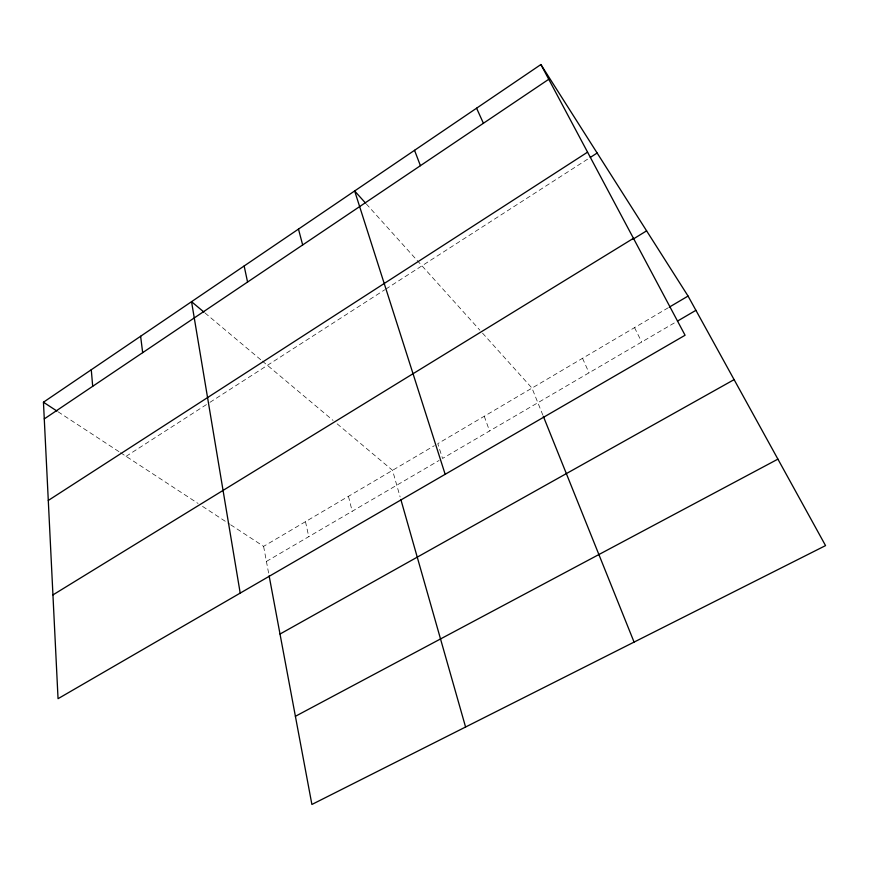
<?xml version="1.0" encoding="UTF-8"?>
<svg xmlns="http://www.w3.org/2000/svg" width="869" height="869" viewBox="0 0 869 869"><rect width="100%" height="100%" fill="white"/><g stroke="black" fill="none" stroke-linecap="round" stroke-linejoin="round"><path stroke-width="0.65" stroke-dasharray="4.34 3.26" d="M126.092 456.334L208.832 403.053M209.95 402.336L384.685 289.822M385.814 289.095L589.171 158.158M230.676 524.8L263.6 546.362L434.315 445.699M668.283 307.735L437.791 443.646L442.549 458.452L675.148 322.464M266.425 561.417L439.117 460.451M58.082 411.797L119.455 451.978M120.563 452.706L198.056 503.444M202.542 506.388L229.546 524.072M205.008 312.97L261.319 360.222M262.34 361.08L333.066 420.422M337.15 423.844L392.538 470.335L400.109 496.916M366.294 203.922L479.851 330.144M482.545 333.142L531.991 388.106L542.821 415.067M634.533 327.624L641.702 342.017M582.534 358.3L589.041 372.812M484.261 416.251L489.562 430.959M348.458 496.329L352.195 511.276M305.486 521.672L308.756 536.662M263.6 546.362L268.879 574.561"/><path stroke-width="1.3" d="M540.898 64.534L685.076 335.249L58.049 698.687L43.45 402.217L540.898 64.534L688.063 296.068L825.55 545.602L311.895 804.466L269.129 575.875M44.276 418.901L548.752 79.285M48.284 500.457L587.563 152.162M590.312 157.419L597.144 153.02M52.944 594.907L633.458 238.323M632.719 239.366L646.601 230.85M669.445 307.05L688.063 296.068M677.462 321.117L695.917 310.32M280.014 634.044L734.099 379.623M295.395 716.295L777.907 459.136M43.45 402.217L56.952 411.059M203.965 312.101L191.549 301.684L240.202 593.114M365.404 202.933L354.65 190.974L445.167 474.311M476.581 108.201L483.414 123.268M543.321 416.305L634.077 642.093M414.535 150.315L420.422 165.686M400.848 499.512L465.578 727.016M298.48 229.101L302.662 244.96M244.146 265.979L247.567 282.045M140.626 336.249L142.668 352.662M91.278 369.749L92.69 386.303"/></g></svg>
